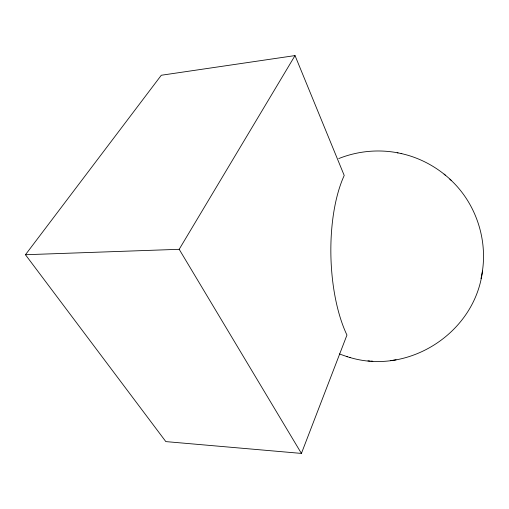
<?xml version="1.0" encoding="UTF-8"?>
<svg xmlns="http://www.w3.org/2000/svg" width="509" height="509" viewBox="0 0 509 509"><rect width="100%" height="100%" fill="white"/><g stroke="black" fill="none" stroke-linecap="round" stroke-linejoin="round"><path stroke-width="0.76" d="M480.992 278.614C489.257 243.035 476.888 203.625 449.803 179.111M482.487 271.043C474.91 332.835 408.784 375.381 349.6 357.407M301.417 453.417L346.953 335.068A105.051 41.954 88.4 0 1 344.218 175.471L295.029 55.583L161.296 75.249L25.45 254.729L165.832 441.602L301.417 453.417L179.187 249.308L25.45 254.729M179.187 249.308L295.029 55.583M338.733 158.585C357.426 151.103 378.276 149.01 398.051 152.897M390.295 360.665L392.986 360.283M393.222 360.238L396.066 359.838M367.962 360.862L369.738 361.002M370.857 361.072L372.811 361.225M401.098 153.533C419.861 157.644 437.339 167.143 451.241 180.377M397.179 152.725L401.786 153.667M339.35 353.952L347.329 356.739M346.839 356.599L350.268 357.604M444.083 174.103L445.267 175.147"/></g></svg>
